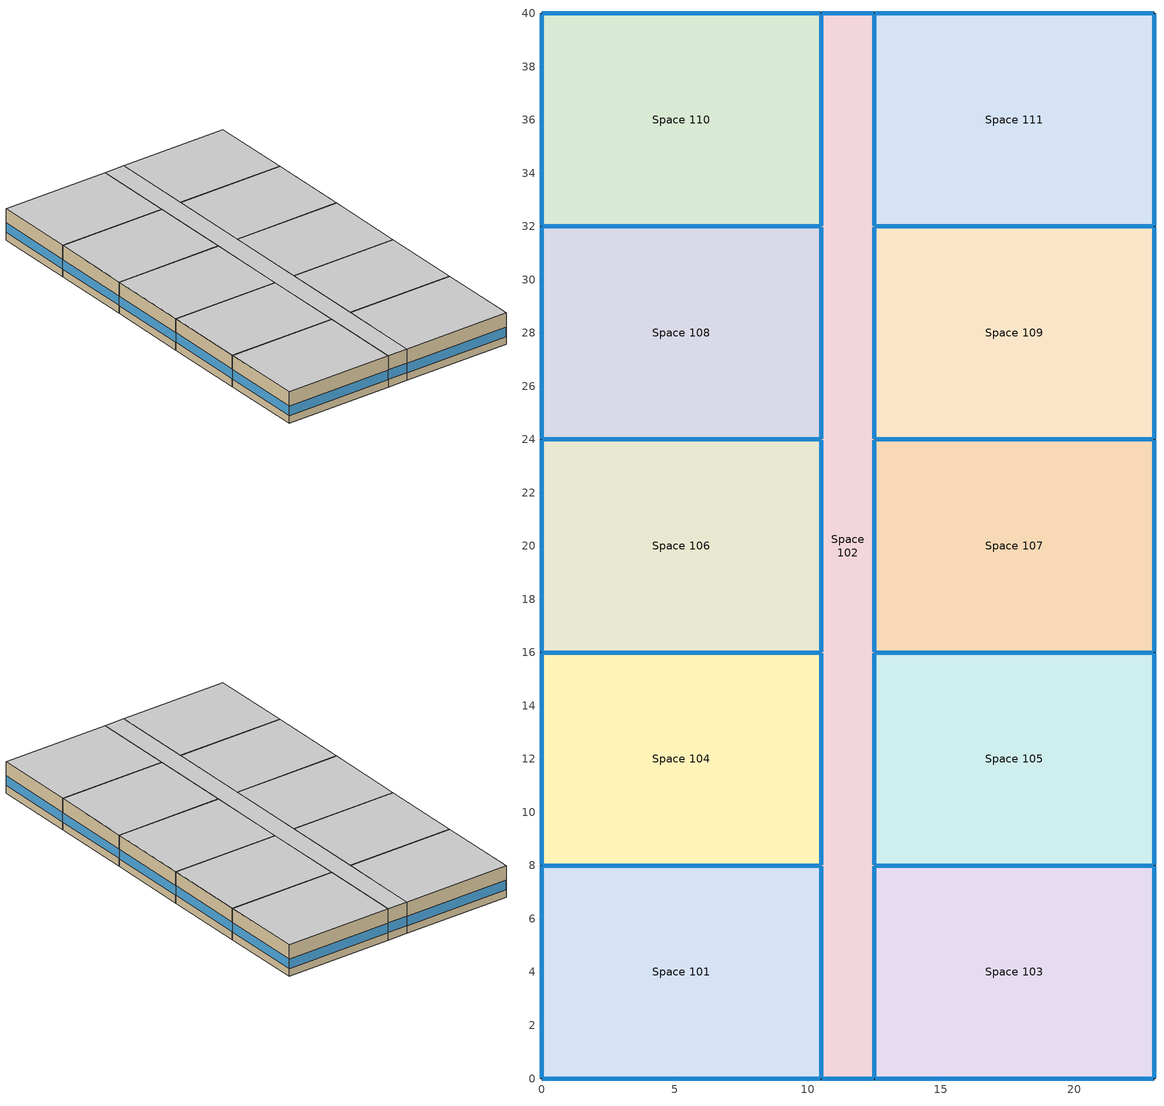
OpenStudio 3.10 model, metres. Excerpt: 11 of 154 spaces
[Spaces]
Space 101
 floor ground: 10.5,8 10.5,0 0,0 0,8 z0
 wall outside: 0,8 0,0 10.5,0 z0:3.05
 wall to Space 102: 10.5,0 10.5,8 z0:3.05
 wall to Space 104: 10.5,8 0,8 z0:3.05
 window: 0.03,0 10.47,0 / 0,7.97 0,0.03 z0.76:1.68
 window inside: 10.5,0.03 10.5,7.97 / 10.47,8 0.03,8 z0.76:1.68
 ceiling to Space 201: 10.5,0 10.5,8 0,8 0,0 z3.05
Space 102
 floor ground: 12.5,40 12.5,0 10.5,0 10.5,40 z0
 wall outside: 10.5,0 12.5,0 / 12.5,40 10.5,40 z0:3.05
 wall to Space 104: 10.5,16 10.5,8 z0:3.05
 wall to Space 106: 10.5,24 10.5,16 z0:3.05
 wall to Space 108: 10.5,32 10.5,24 z0:3.05
 wall to Space 110: 10.5,40 10.5,32 z0:3.05
 wall to Space 111: 12.5,32 12.5,40 z0:3.05
 wall to Space 109: 12.5,24 12.5,32 z0:3.05
 wall to Space 107: 12.5,16 12.5,24 z0:3.05
 wall to Space 105: 12.5,8 12.5,16 z0:3.05
 wall to Space 103: 12.5,0 12.5,8 z0:3.05
 window inside: 12.5,24.03 12.5,31.97 / 12.5,8.03 12.5,15.97 / 10.5,15.97 10.5,8.03 / 10.5,23.97 10.5,16.03 / 10.5,31.97 10.5,24.03 / 10.5,39.97 10.5,32.03 / 12.5,32.03 12.5,39.97 / 12.5,16.03 12.5,23.97 / 12.5,0.03 12.5,7.97 z0.76:1.68
 window: 10.53,0 12.47,0 / 12.47,40 10.53,40 z0.76:1.7
 ceiling to Space 202: 12.5,0 12.5,40 10.5,40 10.5,0 z3.05
Space 103
 floor ground: 23,8 23,0 12.5,0 12.5,8 z0
 wall outside: 12.5,0 23,0 23,8 z0:3.05
 wall to Space 105: 23,8 12.5,8 z0:3.05
 window: 23,0.03 23,7.97 / 12.53,0 22.97,0 z0.76:1.68
 window inside: 22.97,8 12.53,8 z0.76:1.68
 ceiling to Space 203: 23,0 23,8 12.5,8 12.5,0 z3.05
Space 104
 floor ground: 10.5,16 10.5,8 0,8 0,16 z0
 wall outside: 0,16 0,8 z0:3.05
 wall to Space 106: 10.5,16 0,16 z0:3.05
 window: 0,15.97 0,8.03 z0.76:1.68
 window inside: 10.47,16 0.03,16 z0.76:1.68
 ceiling to Space 204: 10.5,8 10.5,16 0,16 0,8 z3.05
Space 105
 floor ground: 23,16 23,8 12.5,8 12.5,16 z0
 wall outside: 23,8 23,16 z0:3.05
 wall to Space 107: 23,16 12.5,16 z0:3.05
 window: 23,8.03 23,15.97 z0.76:1.68
 window inside: 22.97,16 12.53,16 z0.76:1.68
 ceiling to Space 205: 23,8 23,16 12.5,16 12.5,8 z3.05
Space 106
 floor ground: 10.5,24 10.5,16 0,16 0,24 z0
 wall outside: 0,24 0,16 z0:3.05
 wall to Space 108: 10.5,24 0,24 z0:3.05
 window: 0,23.97 0,16.03 z0.76:1.68
 window inside: 10.47,24 0.03,24 z0.76:1.68
 ceiling to Space 206: 10.5,16 10.5,24 0,24 0,16 z3.05
Space 107
 floor ground: 23,24 23,16 12.5,16 12.5,24 z0
 wall outside: 23,16 23,24 z0:3.05
 wall to Space 109: 23,24 12.5,24 z0:3.05
 window: 23,16.03 23,23.97 z0.76:1.68
 window inside: 22.97,24 12.53,24 z0.76:1.68
 ceiling to Space 207: 23,16 23,24 12.5,24 12.5,16 z3.05
Space 108
 floor ground: 10.5,32 10.5,24 0,24 0,32 z0
 wall outside: 0,32 0,24 z0:3.05
 wall to Space 110: 10.5,32 0,32 z0:3.05
 window: 0,31.97 0,24.03 z0.76:1.68
 window inside: 10.47,32 0.03,32 z0.76:1.68
 ceiling to Space 208: 10.5,24 10.5,32 0,32 0,24 z3.05
Space 109
 floor ground: 23,32 23,24 12.5,24 12.5,32 z0
 wall outside: 23,24 23,32 z0:3.05
 wall to Space 111: 23,32 12.5,32 z0:3.05
 window: 23,24.03 23,31.97 z0.76:1.68
 window inside: 22.97,32 12.53,32 z0.76:1.68
 ceiling to Space 209: 23,24 23,32 12.5,32 12.5,24 z3.05
Space 110
 floor ground: 10.5,40 10.5,32 0,32 0,40 z0
 wall outside: 10.5,40 0,40 0,32 z0:3.05
 window: 0,39.97 0,32.03 / 10.47,40 0.03,40 z0.76:1.68
 ceiling to Space 210: 10.5,32 10.5,40 0,40 0,32 z3.05
Space 111
 floor ground: 23,40 23,32 12.5,32 12.5,40 z0
 wall outside: 23,32 23,40 12.5,40 z0:3.05
 window: 22.97,40 12.53,40 / 23,32.03 23,39.97 z0.76:1.68
 ceiling to Space 211: 23,32 23,40 12.5,40 12.5,32 z3.05
[SizingPeriod:DesignDay] Barometric Pressure {Pa}=100893; Rain Indicator=No; Snow Indicator=No; Day of Month=21; Daylight Saving Time Indicator=No; Dry-Bulb Temperature Range Modifier Type=DefaultMultipliers
Name | Maximum Dry-Bulb Temperature {C} | Daily Dry-Bulb Temperature Range {deltaC} | Wind Speed {m/s} | Wind Direction {deg} | Sky Clearness | Month | Day Type | Humidity Condition Type | Wetbulb or DewPoint at Maximum Dry-Bulb {C} | Solar Model Indicator | ASHRAE Clear Sky Optical Depth for Beam Irradiance | ASHRAE Clear Sky Optical Depth for Diffuse Irradiance | Enthalpy at Maximum Dry-Bulb {J/kg}
Montreal Int'l Ann Htg Wind 99.6% Condns WS=>MCDB | -5.3 | 0 | 12.9 | 260 | 0 | 1 | WinterDesignDay | Wetbulb | -5.3 | ASHRAEClearSky
Montreal Int'l Ann Htg Wind 99% Condns WS=>MCDB | -7.9 | 0 | 11.5 | 260 | 0 | 1 | WinterDesignDay | Wetbulb | -7.9 | ASHRAEClearSky
Montreal Int'l Ann Clg .4% Condns DB=>MWB | 30 | 9.3 | 4.9 | 220 |  | 7 | SummerDesignDay | Wetbulb | 22.1 | ASHRAETau | 0.465 | 1.966
Montreal Int'l Ann Clg 1% Condns DB=>MWB | 28.5 | 9.3 | 4.9 | 220 |  | 7 | SummerDesignDay | Wetbulb | 21.1 | ASHRAETau | 0.465 | 1.966
Montreal Int'l Ann Clg 2% Condns DB=>MWB | 27.1 | 9.3 | 4.9 | 220 |  | 7 | SummerDesignDay | Wetbulb | 20.2 | ASHRAETau | 0.465 | 1.966
Montreal Int'l Ann Clg .4% Condns WB=>MDB | 28.1 | 9.3 | 4.9 | 220 |  | 7 | SummerDesignDay | Wetbulb | 23.2 | ASHRAETau | 0.465 | 1.966
Montreal Int'l Ann Clg 1% Condns WB=>MDB | 26.6 | 9.3 | 4.9 | 220 |  | 7 | SummerDesignDay | Wetbulb | 22.2 | ASHRAETau | 0.465 | 1.966
Montreal Int'l Ann Clg 2% Condns WB=>MDB | 25.6 | 9.3 | 4.9 | 220 |  | 7 | SummerDesignDay | Wetbulb | 21.4 | ASHRAETau | 0.465 | 1.966
Montreal Int'l Ann Clg .4% Condns DP=>MDB | 26 | 9.3 | 4.9 | 220 |  | 7 | SummerDesignDay | Dewpoint | 21.6 | ASHRAETau | 0.465 | 1.966
Montreal Int'l Ann Clg 1% Condns DP=>MDB | 25.2 | 9.3 | 4.9 | 220 |  | 7 | SummerDesignDay | Dewpoint | 20.7 | ASHRAETau | 0.465 | 1.966
Montreal Int'l Ann Clg 2% Condns DP=>MDB | 24.2 | 9.3 | 4.9 | 220 |  | 7 | SummerDesignDay | Dewpoint | 19.8 | ASHRAETau | 0.465 | 1.966
Montreal Int'l Ann Clg .4% Condns Enth=>MDB | 28.1 | 9.3 | 4.9 | 220 |  | 7 | SummerDesignDay | Enthalpy | 23 | ASHRAETau | 0.465 | 1.966 | 69300
Montreal Int'l Ann Clg 1% Condns Enth=>MDB | 26.7 | 9.3 | 4.9 | 220 |  | 7 | SummerDesignDay | Enthalpy | 23 | ASHRAETau | 0.465 | 1.966 | 65500
Montreal Int'l Ann Clg 2% Condns Enth=>MDB | 25.6 | 9.3 | 4.9 | 220 |  | 7 | SummerDesignDay | Enthalpy | 23 | ASHRAETau | 0.465 | 1.966 | 62300
[WaterUse:Equipment:Definition]
MURB_Service Hot Water GENERAL: Peak Flow Rate {m3/s}=1e-06; Target Temperature Schedule=60.0C Hot Water; Sensible Fraction Schedule=0.2 Hot Water Sensible Fraction; Latent Fraction Schedule=0.05 Hot Water Latent Fraction
[ZoneHVAC:PackagedTerminalAirConditioner] Availability Schedule=Always On Discrete hvac_library; Supply Air Flow Rate During Cooling Operation {m3/s}=Autosize; Supply Air Flow Rate During Heating Operation {m3/s}=Autosize; Supply Air Flow Rate When No Cooling or Heating is Needed {m3/s}=Autosize; No Load Supply Air Flow Rate Control Set To Low Speed=Yes; Outdoor Air Flow Rate During Cooling Operation {m3/s}=Autosize; Outdoor Air Flow Rate During Heating Operation {m3/s}=Autosize; Outdoor Air Flow Rate When No Cooling or Heating is Needed {m3/s}=Autosize; Fan Placement=DrawThrough; Supply Air Fan Operating Mode Schedule=Cycling PTAC Fan Mode Always Zero
Name | Supply Air Fan | Heating Coil | Cooling Coil
Cycling PTAC DX Clg Elec Htg 29 | Cycling Elec PTAC Fan 29 | Cycling PTAC Elec Htg Coil 29 | Cycling Elec PTAC 1 Spd DX Clg Coil 29
Cycling PTAC DX Clg Elec Htg 30 | Cycling Elec PTAC Fan 30 | Cycling PTAC Elec Htg Coil 30 | Cycling Elec PTAC 1 Spd DX Clg Coil 30
Cycling PTAC DX Clg Elec Htg 31 | Cycling Elec PTAC Fan 31 | Cycling PTAC Elec Htg Coil 31 | Cycling Elec PTAC 1 Spd DX Clg Coil 31
Cycling PTAC DX Clg Elec Htg 32 | Cycling Elec PTAC Fan 32 | Cycling PTAC Elec Htg Coil 32 | Cycling Elec PTAC 1 Spd DX Clg Coil 32
Cycling PTAC DX Clg Elec Htg 33 | Cycling Elec PTAC Fan 33 | Cycling PTAC Elec Htg Coil 33 | Cycling Elec PTAC 1 Spd DX Clg Coil 33
Cycling PTAC DX Clg Elec Htg 34 | Cycling Elec PTAC Fan 34 | Cycling PTAC Elec Htg Coil 34 | Cycling Elec PTAC 1 Spd DX Clg Coil 34
Cycling PTAC DX Clg Elec Htg 35 | Cycling Elec PTAC Fan 35 | Cycling PTAC Elec Htg Coil 35 | Cycling Elec PTAC 1 Spd DX Clg Coil 35
Cycling PTAC DX Clg Elec Htg 36 | Cycling Elec PTAC Fan 36 | Cycling PTAC Elec Htg Coil 36 | Cycling Elec PTAC 1 Spd DX Clg Coil 36
Cycling PTAC DX Clg Elec Htg 37 | Cycling Elec PTAC Fan 37 | Cycling PTAC Elec Htg Coil 37 | Cycling Elec PTAC 1 Spd DX Clg Coil 37
Cycling PTAC DX Clg Elec Htg 38 | Cycling Elec PTAC Fan 38 | Cycling PTAC Elec Htg Coil 38 | Cycling Elec PTAC 1 Spd DX Clg Coil 38
Cycling PTAC DX Clg Elec Htg 39 | Cycling Elec PTAC Fan 39 | Cycling PTAC Elec Htg Coil 39 | Cycling Elec PTAC 1 Spd DX Clg Coil 39
Cycling PTAC DX Clg Elec Htg 40 | Cycling Elec PTAC Fan 40 | Cycling PTAC Elec Htg Coil 40 | Cycling Elec PTAC 1 Spd DX Clg Coil 40
Cycling PTAC DX Clg Elec Htg 41 | Cycling Elec PTAC Fan 41 | Cycling PTAC Elec Htg Coil 41 | Cycling Elec PTAC 1 Spd DX Clg Coil 41
Cycling PTAC DX Clg Elec Htg 42 | Cycling Elec PTAC Fan 42 | Cycling PTAC Elec Htg Coil 42 | Cycling Elec PTAC 1 Spd DX Clg Coil 42
Cycling PTAC DX Clg Elec Htg 43 | Cycling Elec PTAC Fan 43 | Cycling PTAC Elec Htg Coil 43 | Cycling Elec PTAC 1 Spd DX Clg Coil 43
Cycling PTAC DX Clg Elec Htg 44 | Cycling Elec PTAC Fan 44 | Cycling PTAC Elec Htg Coil 44 | Cycling Elec PTAC 1 Spd DX Clg Coil 44
Cycling PTAC DX Clg Elec Htg 45 | Cycling Elec PTAC Fan 45 | Cycling PTAC Elec Htg Coil 45 | Cycling Elec PTAC 1 Spd DX Clg Coil 45
Cycling PTAC DX Clg Elec Htg 46 | Cycling Elec PTAC Fan 46 | Cycling PTAC Elec Htg Coil 46 | Cycling Elec PTAC 1 Spd DX Clg Coil 46
Cycling PTAC DX Clg Elec Htg 47 | Cycling Elec PTAC Fan 47 | Cycling PTAC Elec Htg Coil 47 | Cycling Elec PTAC 1 Spd DX Clg Coil 47
Cycling PTAC DX Clg Elec Htg 48 | Cycling Elec PTAC Fan 48 | Cycling PTAC Elec Htg Coil 48 | Cycling Elec PTAC 1 Spd DX Clg Coil 48
Cycling PTAC DX Clg Elec Htg 49 | Cycling Elec PTAC Fan 49 | Cycling PTAC Elec Htg Coil 49 | Cycling Elec PTAC 1 Spd DX Clg Coil 49
Cycling PTAC DX Clg Elec Htg 50 | Cycling Elec PTAC Fan 50 | Cycling PTAC Elec Htg Coil 50 | Cycling Elec PTAC 1 Spd DX Clg Coil 50
Cycling PTAC DX Clg Elec Htg 51 | Cycling Elec PTAC Fan 51 | Cycling PTAC Elec Htg Coil 51 | Cycling Elec PTAC 1 Spd DX Clg Coil 51
Cycling PTAC DX Clg Elec Htg 52 | Cycling Elec PTAC Fan 52 | Cycling PTAC Elec Htg Coil 52 | Cycling Elec PTAC 1 Spd DX Clg Coil 52
Cycling PTAC DX Clg Elec Htg 53 | Cycling Elec PTAC Fan 53 | Cycling PTAC Elec Htg Coil 53 | Cycling Elec PTAC 1 Spd DX Clg Coil 53
Cycling PTAC DX Clg Elec Htg 54 | Cycling Elec PTAC Fan 54 | Cycling PTAC Elec Htg Coil 54 | Cycling Elec PTAC 1 Spd DX Clg Coil 54
Cycling PTAC DX Clg Elec Htg 55 | Cycling Elec PTAC Fan 55 | Cycling PTAC Elec Htg Coil 55 | Cycling Elec PTAC 1 Spd DX Clg Coil 55
Cycling PTAC DX Clg Elec Htg 56 | Cycling Elec PTAC Fan 56 | Cycling PTAC Elec Htg Coil 56 | Cycling Elec PTAC 1 Spd DX Clg Coil 56
Cycling PTAC DX Clg Elec Htg 57 | Cycling Elec PTAC Fan 57 | Cycling PTAC Elec Htg Coil 57 | Cycling Elec PTAC 1 Spd DX Clg Coil 57
Cycling PTAC DX Clg Elec Htg 58 | Cycling Elec PTAC Fan 58 | Cycling PTAC Elec Htg Coil 58 | Cycling Elec PTAC 1 Spd DX Clg Coil 58
Cycling PTAC DX Clg Elec Htg 59 | Cycling Elec PTAC Fan 59 | Cycling PTAC Elec Htg Coil 59 | Cycling Elec PTAC 1 Spd DX Clg Coil 59
Cycling PTAC DX Clg Elec Htg 60 | Cycling Elec PTAC Fan 60 | Cycling PTAC Elec Htg Coil 60 | Cycling Elec PTAC 1 Spd DX Clg Coil 60
Cycling PTAC DX Clg Elec Htg 61 | Cycling Elec PTAC Fan 61 | Cycling PTAC Elec Htg Coil 61 | Cycling Elec PTAC 1 Spd DX Clg Coil 61
Cycling PTAC DX Clg Elec Htg 62 | Cycling Elec PTAC Fan 62 | Cycling PTAC Elec Htg Coil 62 | Cycling Elec PTAC 1 Spd DX Clg Coil 62
Cycling PTAC DX Clg Elec Htg 63 | Cycling Elec PTAC Fan 63 | Cycling PTAC Elec Htg Coil 63 | Cycling Elec PTAC 1 Spd DX Clg Coil 63
Cycling PTAC DX Clg Elec Htg 64 | Cycling Elec PTAC Fan 64 | Cycling PTAC Elec Htg Coil 64 | Cycling Elec PTAC 1 Spd DX Clg Coil 64
Cycling PTAC DX Clg Elec Htg 65 | Cycling Elec PTAC Fan 65 | Cycling PTAC Elec Htg Coil 65 | Cycling Elec PTAC 1 Spd DX Clg Coil 65
Cycling PTAC DX Clg Elec Htg 66 | Cycling Elec PTAC Fan 66 | Cycling PTAC Elec Htg Coil 66 | Cycling Elec PTAC 1 Spd DX Clg Coil 66
Cycling PTAC DX Clg Elec Htg 67 | Cycling Elec PTAC Fan 67 | Cycling PTAC Elec Htg Coil 67 | Cycling Elec PTAC 1 Spd DX Clg Coil 67
Cycling PTAC DX Clg Elec Htg 68 | Cycling Elec PTAC Fan 68 | Cycling PTAC Elec Htg Coil 68 | Cycling Elec PTAC 1 Spd DX Clg Coil 68
Cycling PTAC DX Clg Elec Htg 69 | Cycling Elec PTAC Fan 69 | Cycling PTAC Elec Htg Coil 69 | Cycling Elec PTAC 1 Spd DX Clg Coil 69
Cycling PTAC DX Clg Elec Htg 70 | Cycling Elec PTAC Fan 70 | Cycling PTAC Elec Htg Coil 70 | Cycling Elec PTAC 1 Spd DX Clg Coil 70
Cycling PTAC DX Clg Elec Htg 71 | Cycling Elec PTAC Fan 71 | Cycling PTAC Elec Htg Coil 71 | Cycling Elec PTAC 1 Spd DX Clg Coil 71
Cycling PTAC DX Clg Elec Htg 72 | Cycling Elec PTAC Fan 72 | Cycling PTAC Elec Htg Coil 72 | Cycling Elec PTAC 1 Spd DX Clg Coil 72
Cycling PTAC DX Clg Elec Htg 73 | Cycling Elec PTAC Fan 73 | Cycling PTAC Elec Htg Coil 73 | Cycling Elec PTAC 1 Spd DX Clg Coil 73
Cycling PTAC DX Clg Elec Htg 74 | Cycling Elec PTAC Fan 74 | Cycling PTAC Elec Htg Coil 74 | Cycling Elec PTAC 1 Spd DX Clg Coil 74
Cycling PTAC DX Clg Elec Htg 75 | Cycling Elec PTAC Fan 75 | Cycling PTAC Elec Htg Coil 75 | Cycling Elec PTAC 1 Spd DX Clg Coil 75
Cycling PTAC DX Clg Elec Htg 76 | Cycling Elec PTAC Fan 76 | Cycling PTAC Elec Htg Coil 76 | Cycling Elec PTAC 1 Spd DX Clg Coil 76
Cycling PTAC DX Clg Elec Htg 77 | Cycling Elec PTAC Fan 77 | Cycling PTAC Elec Htg Coil 77 | Cycling Elec PTAC 1 Spd DX Clg Coil 77
Cycling PTAC DX Clg Elec Htg 78 | Cycling Elec PTAC Fan 78 | Cycling PTAC Elec Htg Coil 78 | Cycling Elec PTAC 1 Spd DX Clg Coil 78
Cycling PTAC DX Clg Elec Htg 79 | Cycling Elec PTAC Fan 79 | Cycling PTAC Elec Htg Coil 79 | Cycling Elec PTAC 1 Spd DX Clg Coil 79
Cycling PTAC DX Clg Elec Htg 80 | Cycling Elec PTAC Fan 80 | Cycling PTAC Elec Htg Coil 80 | Cycling Elec PTAC 1 Spd DX Clg Coil 80
Cycling PTAC DX Clg Elec Htg 81 | Cycling Elec PTAC Fan 81 | Cycling PTAC Elec Htg Coil 81 | Cycling Elec PTAC 1 Spd DX Clg Coil 81
Cycling PTAC DX Clg Elec Htg 82 | Cycling Elec PTAC Fan 82 | Cycling PTAC Elec Htg Coil 82 | Cycling Elec PTAC 1 Spd DX Clg Coil 82
Cycling PTAC DX Clg Elec Htg 83 | Cycling Elec PTAC Fan 83 | Cycling PTAC Elec Htg Coil 83 | Cycling Elec PTAC 1 Spd DX Clg Coil 83
Cycling PTAC DX Clg Elec Htg 84 | Cycling Elec PTAC Fan 84 | Cycling PTAC Elec Htg Coil 84 | Cycling Elec PTAC 1 Spd DX Clg Coil 84
Cycling PTAC DX Clg Elec Htg 85 | Cycling Elec PTAC Fan 85 | Cycling PTAC Elec Htg Coil 85 | Cycling Elec PTAC 1 Spd DX Clg Coil 85
Cycling PTAC DX Clg Elec Htg 86 | Cycling Elec PTAC Fan 86 | Cycling PTAC Elec Htg Coil 86 | Cycling Elec PTAC 1 Spd DX Clg Coil 86
Cycling PTAC DX Clg Elec Htg 87 | Cycling Elec PTAC Fan 87 | Cycling PTAC Elec Htg Coil 87 | Cycling Elec PTAC 1 Spd DX Clg Coil 87
Cycling PTAC DX Clg Elec Htg 88 | Cycling Elec PTAC Fan 88 | Cycling PTAC Elec Htg Coil 88 | Cycling Elec PTAC 1 Spd DX Clg Coil 88
Cycling PTAC DX Clg Elec Htg 89 | Cycling Elec PTAC Fan 89 | Cycling PTAC Elec Htg Coil 89 | Cycling Elec PTAC 1 Spd DX Clg Coil 89
Cycling PTAC DX Clg Elec Htg 90 | Cycling Elec PTAC Fan 90 | Cycling PTAC Elec Htg Coil 90 | Cycling Elec PTAC 1 Spd DX Clg Coil 90
Cycling PTAC DX Clg Elec Htg 91 | Cycling Elec PTAC Fan 91 | Cycling PTAC Elec Htg Coil 91 | Cycling Elec PTAC 1 Spd DX Clg Coil 91
Cycling PTAC DX Clg Elec Htg 92 | Cycling Elec PTAC Fan 92 | Cycling PTAC Elec Htg Coil 92 | Cycling Elec PTAC 1 Spd DX Clg Coil 92
Cycling PTAC DX Clg Elec Htg 93 | Cycling Elec PTAC Fan 93 | Cycling PTAC Elec Htg Coil 93 | Cycling Elec PTAC 1 Spd DX Clg Coil 93
Cycling PTAC DX Clg Elec Htg 94 | Cycling Elec PTAC Fan 94 | Cycling PTAC Elec Htg Coil 94 | Cycling Elec PTAC 1 Spd DX Clg Coil 94
Cycling PTAC DX Clg Elec Htg 95 | Cycling Elec PTAC Fan 95 | Cycling PTAC Elec Htg Coil 95 | Cycling Elec PTAC 1 Spd DX Clg Coil 95
Cycling PTAC DX Clg Elec Htg 96 | Cycling Elec PTAC Fan 96 | Cycling PTAC Elec Htg Coil 96 | Cycling Elec PTAC 1 Spd DX Clg Coil 96
Cycling PTAC DX Clg Elec Htg 97 | Cycling Elec PTAC Fan 97 | Cycling PTAC Elec Htg Coil 97 | Cycling Elec PTAC 1 Spd DX Clg Coil 97
Cycling PTAC DX Clg Elec Htg 98 | Cycling Elec PTAC Fan 98 | Cycling PTAC Elec Htg Coil 98 | Cycling Elec PTAC 1 Spd DX Clg Coil 98
Cycling PTAC DX Clg Elec Htg 99 | Cycling Elec PTAC Fan 99 | Cycling PTAC Elec Htg Coil 99 | Cycling Elec PTAC 1 Spd DX Clg Coil 99
Cycling PTAC DX Clg Elec Htg 100 | Cycling Elec PTAC Fan 100 | Cycling PTAC Elec Htg Coil 100 | Cycling Elec PTAC 1 Spd DX Clg Coil 100
Cycling PTAC DX Clg Elec Htg 101 | Cycling Elec PTAC Fan 101 | Cycling PTAC Elec Htg Coil 101 | Cycling Elec PTAC 1 Spd DX Clg Coil 101
Cycling PTAC DX Clg Elec Htg 102 | Cycling Elec PTAC Fan 102 | Cycling PTAC Elec Htg Coil 102 | Cycling Elec PTAC 1 Spd DX Clg Coil 102
Cycling PTAC DX Clg Elec Htg 103 | Cycling Elec PTAC Fan 103 | Cycling PTAC Elec Htg Coil 103 | Cycling Elec PTAC 1 Spd DX Clg Coil 103
Cycling PTAC DX Clg Elec Htg 104 | Cycling Elec PTAC Fan 104 | Cycling PTAC Elec Htg Coil 104 | Cycling Elec PTAC 1 Spd DX Clg Coil 104
Cycling PTAC DX Clg Elec Htg 105 | Cycling Elec PTAC Fan 105 | Cycling PTAC Elec Htg Coil 105 | Cycling Elec PTAC 1 Spd DX Clg Coil 105
Cycling PTAC DX Clg Elec Htg 106 | Cycling Elec PTAC Fan 106 | Cycling PTAC Elec Htg Coil 106 | Cycling Elec PTAC 1 Spd DX Clg Coil 106
Cycling PTAC DX Clg Elec Htg 107 | Cycling Elec PTAC Fan 107 | Cycling PTAC Elec Htg Coil 107 | Cycling Elec PTAC 1 Spd DX Clg Coil 107
Cycling PTAC DX Clg Elec Htg 108 | Cycling Elec PTAC Fan 108 | Cycling PTAC Elec Htg Coil 108 | Cycling Elec PTAC 1 Spd DX Clg Coil 108
Cycling PTAC DX Clg Elec Htg 109 | Cycling Elec PTAC Fan 109 | Cycling PTAC Elec Htg Coil 109 | Cycling Elec PTAC 1 Spd DX Clg Coil 109
Cycling PTAC DX Clg Elec Htg 110 | Cycling Elec PTAC Fan 110 | Cycling PTAC Elec Htg Coil 110 | Cycling Elec PTAC 1 Spd DX Clg Coil 110
Cycling PTAC DX Clg Elec Htg 111 | Cycling Elec PTAC Fan 111 | Cycling PTAC Elec Htg Coil 111 | Cycling Elec PTAC 1 Spd DX Clg Coil 111
Cycling PTAC DX Clg Elec Htg 112 | Cycling Elec PTAC Fan 112 | Cycling PTAC Elec Htg Coil 112 | Cycling Elec PTAC 1 Spd DX Clg Coil 112
Cycling PTAC DX Clg Elec Htg 113 | Cycling Elec PTAC Fan 113 | Cycling PTAC Elec Htg Coil 113 | Cycling Elec PTAC 1 Spd DX Clg Coil 113
Cycling PTAC DX Clg Elec Htg 114 | Cycling Elec PTAC Fan 114 | Cycling PTAC Elec Htg Coil 114 | Cycling Elec PTAC 1 Spd DX Clg Coil 114
Cycling PTAC DX Clg Elec Htg 115 | Cycling Elec PTAC Fan 115 | Cycling PTAC Elec Htg Coil 115 | Cycling Elec PTAC 1 Spd DX Clg Coil 115
Cycling PTAC DX Clg Elec Htg 116 | Cycling Elec PTAC Fan 116 | Cycling PTAC Elec Htg Coil 116 | Cycling Elec PTAC 1 Spd DX Clg Coil 116
Cycling PTAC DX Clg Elec Htg 117 | Cycling Elec PTAC Fan 117 | Cycling PTAC Elec Htg Coil 117 | Cycling Elec PTAC 1 Spd DX Clg Coil 117
Cycling PTAC DX Clg Elec Htg 118 | Cycling Elec PTAC Fan 118 | Cycling PTAC Elec Htg Coil 118 | Cycling Elec PTAC 1 Spd DX Clg Coil 118
Cycling PTAC DX Clg Elec Htg 119 | Cycling Elec PTAC Fan 119 | Cycling PTAC Elec Htg Coil 119 | Cycling Elec PTAC 1 Spd DX Clg Coil 119
Cycling PTAC DX Clg Elec Htg 120 | Cycling Elec PTAC Fan 120 | Cycling PTAC Elec Htg Coil 120 | Cycling Elec PTAC 1 Spd DX Clg Coil 120
Cycling PTAC DX Clg Elec Htg 121 | Cycling Elec PTAC Fan 121 | Cycling PTAC Elec Htg Coil 121 | Cycling Elec PTAC 1 Spd DX Clg Coil 121
Cycling PTAC DX Clg Elec Htg 122 | Cycling Elec PTAC Fan 122 | Cycling PTAC Elec Htg Coil 122 | Cycling Elec PTAC 1 Spd DX Clg Coil 122
Cycling PTAC DX Clg Elec Htg 123 | Cycling Elec PTAC Fan 123 | Cycling PTAC Elec Htg Coil 123 | Cycling Elec PTAC 1 Spd DX Clg Coil 123
Cycling PTAC DX Clg Elec Htg 124 | Cycling Elec PTAC Fan 124 | Cycling PTAC Elec Htg Coil 124 | Cycling Elec PTAC 1 Spd DX Clg Coil 124
Cycling PTAC DX Clg Elec Htg 125 | Cycling Elec PTAC Fan 125 | Cycling PTAC Elec Htg Coil 125 | Cycling Elec PTAC 1 Spd DX Clg Coil 125
Cycling PTAC DX Clg Elec Htg 126 | Cycling Elec PTAC Fan 126 | Cycling PTAC Elec Htg Coil 126 | Cycling Elec PTAC 1 Spd DX Clg Coil 126
Cycling PTAC DX Clg Elec Htg 127 | Cycling Elec PTAC Fan 127 | Cycling PTAC Elec Htg Coil 127 | Cycling Elec PTAC 1 Spd DX Clg Coil 127
Cycling PTAC DX Clg Elec Htg 128 | Cycling Elec PTAC Fan 128 | Cycling PTAC Elec Htg Coil 128 | Cycling Elec PTAC 1 Spd DX Clg Coil 128
Cycling PTAC DX Clg Elec Htg 129 | Cycling Elec PTAC Fan 129 | Cycling PTAC Elec Htg Coil 129 | Cycling Elec PTAC 1 Spd DX Clg Coil 129
Cycling PTAC DX Clg Elec Htg 130 | Cycling Elec PTAC Fan 130 | Cycling PTAC Elec Htg Coil 130 | Cycling Elec PTAC 1 Spd DX Clg Coil 130
Cycling PTAC DX Clg Elec Htg 131 | Cycling Elec PTAC Fan 131 | Cycling PTAC Elec Htg Coil 131 | Cycling Elec PTAC 1 Spd DX Clg Coil 131
Cycling PTAC DX Clg Elec Htg 132 | Cycling Elec PTAC Fan 132 | Cycling PTAC Elec Htg Coil 132 | Cycling Elec PTAC 1 Spd DX Clg Coil 132
Cycling PTAC DX Clg Elec Htg 133 | Cycling Elec PTAC Fan 133 | Cycling PTAC Elec Htg Coil 133 | Cycling Elec PTAC 1 Spd DX Clg Coil 133
Cycling PTAC DX Clg Elec Htg 134 | Cycling Elec PTAC Fan 134 | Cycling PTAC Elec Htg Coil 134 | Cycling Elec PTAC 1 Spd DX Clg Coil 134
Cycling PTAC DX Clg Elec Htg 135 | Cycling Elec PTAC Fan 135 | Cycling PTAC Elec Htg Coil 135 | Cycling Elec PTAC 1 Spd DX Clg Coil 135
Cycling PTAC DX Clg Elec Htg 136 | Cycling Elec PTAC Fan 136 | Cycling PTAC Elec Htg Coil 136 | Cycling Elec PTAC 1 Spd DX Clg Coil 136
Cycling PTAC DX Clg Elec Htg 137 | Cycling Elec PTAC Fan 137 | Cycling PTAC Elec Htg Coil 137 | Cycling Elec PTAC 1 Spd DX Clg Coil 137
Cycling PTAC DX Clg Elec Htg 138 | Cycling Elec PTAC Fan 138 | Cycling PTAC Elec Htg Coil 138 | Cycling Elec PTAC 1 Spd DX Clg Coil 138
Cycling PTAC DX Clg Elec Htg 139 | Cycling Elec PTAC Fan 139 | Cycling PTAC Elec Htg Coil 139 | Cycling Elec PTAC 1 Spd DX Clg Coil 139
Cycling PTAC DX Clg Elec Htg 140 | Cycling Elec PTAC Fan 140 | Cycling PTAC Elec Htg Coil 140 | Cycling Elec PTAC 1 Spd DX Clg Coil 140
Cycling PTAC DX Clg Elec Htg 141 | Cycling Elec PTAC Fan 141 | Cycling PTAC Elec Htg Coil 141 | Cycling Elec PTAC 1 Spd DX Clg Coil 141
Cycling PTAC DX Clg Elec Htg 142 | Cycling Elec PTAC Fan 142 | Cycling PTAC Elec Htg Coil 142 | Cycling Elec PTAC 1 Spd DX Clg Coil 142
Cycling PTAC DX Clg Elec Htg 143 | Cycling Elec PTAC Fan 143 | Cycling PTAC Elec Htg Coil 143 | Cycling Elec PTAC 1 Spd DX Clg Coil 143
Cycling PTAC DX Clg Elec Htg 144 | Cycling Elec PTAC Fan 144 | Cycling PTAC Elec Htg Coil 144 | Cycling Elec PTAC 1 Spd DX Clg Coil 144
Cycling PTAC DX Clg Elec Htg 145 | Cycling Elec PTAC Fan 145 | Cycling PTAC Elec Htg Coil 145 | Cycling Elec PTAC 1 Spd DX Clg Coil 145
Cycling PTAC DX Clg Elec Htg 146 | Cycling Elec PTAC Fan 146 | Cycling PTAC Elec Htg Coil 146 | Cycling Elec PTAC 1 Spd DX Clg Coil 146
Cycling PTAC DX Clg Elec Htg 147 | Cycling Elec PTAC Fan 147 | Cycling PTAC Elec Htg Coil 147 | Cycling Elec PTAC 1 Spd DX Clg Coil 147
Cycling PTAC DX Clg Elec Htg 148 | Cycling Elec PTAC Fan 148 | Cycling PTAC Elec Htg Coil 148 | Cycling Elec PTAC 1 Spd DX Clg Coil 148
Cycling PTAC DX Clg Elec Htg 149 | Cycling Elec PTAC Fan 149 | Cycling PTAC Elec Htg Coil 149 | Cycling Elec PTAC 1 Spd DX Clg Coil 149
Cycling PTAC DX Clg Elec Htg 150 | Cycling Elec PTAC Fan 150 | Cycling PTAC Elec Htg Coil 150 | Cycling Elec PTAC 1 Spd DX Clg Coil 150
Cycling PTAC DX Clg Elec Htg 151 | Cycling Elec PTAC Fan 151 | Cycling PTAC Elec Htg Coil 151 | Cycling Elec PTAC 1 Spd DX Clg Coil 151
Cycling PTAC DX Clg Elec Htg 152 | Cycling Elec PTAC Fan 152 | Cycling PTAC Elec Htg Coil 152 | Cycling Elec PTAC 1 Spd DX Clg Coil 152
Cycling PTAC DX Clg Elec Htg 153 | Cycling Elec PTAC Fan 153 | Cycling PTAC Elec Htg Coil 153 | Cycling Elec PTAC 1 Spd DX Clg Coil 153
[Fan:OnOff] Availability Schedule=Always On Discrete hvac_library; Fan Total Efficiency=0.6; Pressure Rise {Pa}=250; Maximum Flow Rate {m3/s}=autosize; Motor Efficiency=0.8; Motor In Airstream Fraction=1; Fan Power Ratio Function of Speed Ratio Curve=Fan On Off Power Curve 15; Fan Efficiency Ratio Function of Speed Ratio Curve=Fan On Off Efficiency Curve 15
Cycling Elec PTAC Fan; Cycling Elec PTAC Fan 1; Cycling Elec PTAC Fan 2; Cycling Elec PTAC Fan 3; Cycling Elec PTAC Fan 4; Cycling Elec PTAC Fan 5; Cycling Elec PTAC Fan 6; Cycling Elec PTAC Fan 7; Cycling Elec PTAC Fan 8; Cycling Elec PTAC Fan 9; Cycling Elec PTAC Fan 10; Cycling Elec PTAC Fan 11; Cycling Elec PTAC Fan 12; Cycling Elec PTAC Fan 13; Cycling Elec PTAC Fan 14; Cycling Elec PTAC Fan 15; Cycling Elec PTAC Fan 16; Cycling Elec PTAC Fan 17; Cycling Elec PTAC Fan 18; Cycling Elec PTAC Fan 19; Cycling Elec PTAC Fan 20; Cycling Elec PTAC Fan 21; Cycling Elec PTAC Fan 22; Cycling Elec PTAC Fan 23; Cycling Elec PTAC Fan 24; Cycling Elec PTAC Fan 25; Cycling Elec PTAC Fan 26; Cycling Elec PTAC Fan 27; Cycling Elec PTAC Fan 28; Cycling Elec PTAC Fan 29; Cycling Elec PTAC Fan 30; Cycling Elec PTAC Fan 31; Cycling Elec PTAC Fan 32; Cycling Elec PTAC Fan 33; Cycling Elec PTAC Fan 34; Cycling Elec PTAC Fan 35; Cycling Elec PTAC Fan 36; Cycling Elec PTAC Fan 37; Cycling Elec PTAC Fan 38; Cycling Elec PTAC Fan 39; Cycling Elec PTAC Fan 40; Cycling Elec PTAC Fan 41; Cycling Elec PTAC Fan 42; Cycling Elec PTAC Fan 43; Cycling Elec PTAC Fan 44; Cycling Elec PTAC Fan 45; Cycling Elec PTAC Fan 46; Cycling Elec PTAC Fan 47; Cycling Elec PTAC Fan 48; Cycling Elec PTAC Fan 49; Cycling Elec PTAC Fan 50; Cycling Elec PTAC Fan 51; Cycling Elec PTAC Fan 52; Cycling Elec PTAC Fan 53; Cycling Elec PTAC Fan 54; Cycling Elec PTAC Fan 55; Cycling Elec PTAC Fan 56; Cycling Elec PTAC Fan 57; Cycling Elec PTAC Fan 58; Cycling Elec PTAC Fan 59; Cycling Elec PTAC Fan 60; Cycling Elec PTAC Fan 61; Cycling Elec PTAC Fan 62; Cycling Elec PTAC Fan 63; Cycling Elec PTAC Fan 64; Cycling Elec PTAC Fan 65; Cycling Elec PTAC Fan 66; Cycling Elec PTAC Fan 67; Cycling Elec PTAC Fan 68; Cycling Elec PTAC Fan 69; Cycling Elec PTAC Fan 70; Cycling Elec PTAC Fan 71; Cycling Elec PTAC Fan 72; Cycling Elec PTAC Fan 73; Cycling Elec PTAC Fan 74; Cycling Elec PTAC Fan 75; Cycling Elec PTAC Fan 76; Cycling Elec PTAC Fan 77; Cycling Elec PTAC Fan 78; Cycling Elec PTAC Fan 79; Cycling Elec PTAC Fan 80; Cycling Elec PTAC Fan 81; Cycling Elec PTAC Fan 82; Cycling Elec PTAC Fan 83; Cycling Elec PTAC Fan 84; Cycling Elec PTAC Fan 85; Cycling Elec PTAC Fan 86; Cycling Elec PTAC Fan 87; Cycling Elec PTAC Fan 88; Cycling Elec PTAC Fan 89; Cycling Elec PTAC Fan 90; Cycling Elec PTAC Fan 91; Cycling Elec PTAC Fan 92; Cycling Elec PTAC Fan 93; Cycling Elec PTAC Fan 94; Cycling Elec PTAC Fan 95; Cycling Elec PTAC Fan 96; Cycling Elec PTAC Fan 97; Cycling Elec PTAC Fan 98; Cycling Elec PTAC Fan 99; Cycling Elec PTAC Fan 100; Cycling Elec PTAC Fan 101; Cycling Elec PTAC Fan 102; Cycling Elec PTAC Fan 103; Cycling Elec PTAC Fan 104; Cycling Elec PTAC Fan 105; Cycling Elec PTAC Fan 106; Cycling Elec PTAC Fan 107; Cycling Elec PTAC Fan 108; Cycling Elec PTAC Fan 109; Cycling Elec PTAC Fan 110; Cycling Elec PTAC Fan 111; Cycling Elec PTAC Fan 112; Cycling Elec PTAC Fan 113; Cycling Elec PTAC Fan 114; Cycling Elec PTAC Fan 115; Cycling Elec PTAC Fan 116; Cycling Elec PTAC Fan 117; Cycling Elec PTAC Fan 118; Cycling Elec PTAC Fan 119; Cycling Elec PTAC Fan 120; Cycling Elec PTAC Fan 121; Cycling Elec PTAC Fan 122; Cycling Elec PTAC Fan 123; Cycling Elec PTAC Fan 124; Cycling Elec PTAC Fan 125; Cycling Elec PTAC Fan 126; Cycling Elec PTAC Fan 127; Cycling Elec PTAC Fan 128; Cycling Elec PTAC Fan 129; Cycling Elec PTAC Fan 130; Cycling Elec PTAC Fan 131; Cycling Elec PTAC Fan 132; Cycling Elec PTAC Fan 133; Cycling Elec PTAC Fan 134; Cycling Elec PTAC Fan 135; Cycling Elec PTAC Fan 136; Cycling Elec PTAC Fan 137; Cycling Elec PTAC Fan 138; Cycling Elec PTAC Fan 139; Cycling Elec PTAC Fan 140; Cycling Elec PTAC Fan 141; Cycling Elec PTAC Fan 142; Cycling Elec PTAC Fan 143; Cycling Elec PTAC Fan 144; Cycling Elec PTAC Fan 145; Cycling Elec PTAC Fan 146; Cycling Elec PTAC Fan 147; Cycling Elec PTAC Fan 148; Cycling Elec PTAC Fan 149; Cycling Elec PTAC Fan 150; Cycling Elec PTAC Fan 151; Cycling Elec PTAC Fan 152; Cycling Elec PTAC Fan 153
[Coil:Heating:Electric] Availability Schedule=Always On Discrete hvac_library; Nominal Capacity {W}=1e-05
Cycling PTAC Elec Htg Coil; Cycling PTAC Elec Htg Coil 1; Cycling PTAC Elec Htg Coil 2; Cycling PTAC Elec Htg Coil 3; Cycling PTAC Elec Htg Coil 4; Cycling PTAC Elec Htg Coil 5; Cycling PTAC Elec Htg Coil 6; Cycling PTAC Elec Htg Coil 7; Cycling PTAC Elec Htg Coil 8; Cycling PTAC Elec Htg Coil 9; Cycling PTAC Elec Htg Coil 10; Cycling PTAC Elec Htg Coil 11; Cycling PTAC Elec Htg Coil 12; Cycling PTAC Elec Htg Coil 13; Cycling PTAC Elec Htg Coil 14; Cycling PTAC Elec Htg Coil 15; Cycling PTAC Elec Htg Coil 16; Cycling PTAC Elec Htg Coil 17; Cycling PTAC Elec Htg Coil 18; Cycling PTAC Elec Htg Coil 19; Cycling PTAC Elec Htg Coil 20; Cycling PTAC Elec Htg Coil 21; Cycling PTAC Elec Htg Coil 22; Cycling PTAC Elec Htg Coil 23; Cycling PTAC Elec Htg Coil 24; Cycling PTAC Elec Htg Coil 25; Cycling PTAC Elec Htg Coil 26; Cycling PTAC Elec Htg Coil 27; Cycling PTAC Elec Htg Coil 28; Cycling PTAC Elec Htg Coil 29; Cycling PTAC Elec Htg Coil 30; Cycling PTAC Elec Htg Coil 31; Cycling PTAC Elec Htg Coil 32; Cycling PTAC Elec Htg Coil 33; Cycling PTAC Elec Htg Coil 34; Cycling PTAC Elec Htg Coil 35; Cycling PTAC Elec Htg Coil 36; Cycling PTAC Elec Htg Coil 37; Cycling PTAC Elec Htg Coil 38; Cycling PTAC Elec Htg Coil 39; Cycling PTAC Elec Htg Coil 40; Cycling PTAC Elec Htg Coil 41; Cycling PTAC Elec Htg Coil 42; Cycling PTAC Elec Htg Coil 43; Cycling PTAC Elec Htg Coil 44; Cycling PTAC Elec Htg Coil 45; Cycling PTAC Elec Htg Coil 46; Cycling PTAC Elec Htg Coil 47; Cycling PTAC Elec Htg Coil 48; Cycling PTAC Elec Htg Coil 49; Cycling PTAC Elec Htg Coil 50; Cycling PTAC Elec Htg Coil 51; Cycling PTAC Elec Htg Coil 52; Cycling PTAC Elec Htg Coil 53; Cycling PTAC Elec Htg Coil 54; Cycling PTAC Elec Htg Coil 55; Cycling PTAC Elec Htg Coil 56; Cycling PTAC Elec Htg Coil 57; Cycling PTAC Elec Htg Coil 58; Cycling PTAC Elec Htg Coil 59; Cycling PTAC Elec Htg Coil 60; Cycling PTAC Elec Htg Coil 61; Cycling PTAC Elec Htg Coil 62; Cycling PTAC Elec Htg Coil 63; Cycling PTAC Elec Htg Coil 64; Cycling PTAC Elec Htg Coil 65; Cycling PTAC Elec Htg Coil 66; Cycling PTAC Elec Htg Coil 67; Cycling PTAC Elec Htg Coil 68; Cycling PTAC Elec Htg Coil 69; Cycling PTAC Elec Htg Coil 70; Cycling PTAC Elec Htg Coil 71; Cycling PTAC Elec Htg Coil 72; Cycling PTAC Elec Htg Coil 73; Cycling PTAC Elec Htg Coil 74; Cycling PTAC Elec Htg Coil 75; Cycling PTAC Elec Htg Coil 76; Cycling PTAC Elec Htg Coil 77; Cycling PTAC Elec Htg Coil 78; Cycling PTAC Elec Htg Coil 79; Cycling PTAC Elec Htg Coil 80; Cycling PTAC Elec Htg Coil 81; Cycling PTAC Elec Htg Coil 82; Cycling PTAC Elec Htg Coil 83; Cycling PTAC Elec Htg Coil 84; Cycling PTAC Elec Htg Coil 85; Cycling PTAC Elec Htg Coil 86; Cycling PTAC Elec Htg Coil 87; Cycling PTAC Elec Htg Coil 88; Cycling PTAC Elec Htg Coil 89; Cycling PTAC Elec Htg Coil 90; Cycling PTAC Elec Htg Coil 91; Cycling PTAC Elec Htg Coil 92; Cycling PTAC Elec Htg Coil 93; Cycling PTAC Elec Htg Coil 94; Cycling PTAC Elec Htg Coil 95; Cycling PTAC Elec Htg Coil 96; Cycling PTAC Elec Htg Coil 97; Cycling PTAC Elec Htg Coil 98; Cycling PTAC Elec Htg Coil 99; Cycling PTAC Elec Htg Coil 100; Cycling PTAC Elec Htg Coil 101; Cycling PTAC Elec Htg Coil 102; Cycling PTAC Elec Htg Coil 103; Cycling PTAC Elec Htg Coil 104; Cycling PTAC Elec Htg Coil 105; Cycling PTAC Elec Htg Coil 106; Cycling PTAC Elec Htg Coil 107; Cycling PTAC Elec Htg Coil 108; Cycling PTAC Elec Htg Coil 109; Cycling PTAC Elec Htg Coil 110; Cycling PTAC Elec Htg Coil 111; Cycling PTAC Elec Htg Coil 112; Cycling PTAC Elec Htg Coil 113; Cycling PTAC Elec Htg Coil 114; Cycling PTAC Elec Htg Coil 115; Cycling PTAC Elec Htg Coil 116; Cycling PTAC Elec Htg Coil 117; Cycling PTAC Elec Htg Coil 118; Cycling PTAC Elec Htg Coil 119; Cycling PTAC Elec Htg Coil 120; Cycling PTAC Elec Htg Coil 121; Cycling PTAC Elec Htg Coil 122; Cycling PTAC Elec Htg Coil 123; Cycling PTAC Elec Htg Coil 124; Cycling PTAC Elec Htg Coil 125; Cycling PTAC Elec Htg Coil 126; Cycling PTAC Elec Htg Coil 127; Cycling PTAC Elec Htg Coil 128; Cycling PTAC Elec Htg Coil 129; Cycling PTAC Elec Htg Coil 130; Cycling PTAC Elec Htg Coil 131; Cycling PTAC Elec Htg Coil 132; Cycling PTAC Elec Htg Coil 133; Cycling PTAC Elec Htg Coil 134; Cycling PTAC Elec Htg Coil 135; Cycling PTAC Elec Htg Coil 136; Cycling PTAC Elec Htg Coil 137; Cycling PTAC Elec Htg Coil 138; Cycling PTAC Elec Htg Coil 139; Cycling PTAC Elec Htg Coil 140; Cycling PTAC Elec Htg Coil 141; Cycling PTAC Elec Htg Coil 142; Cycling PTAC Elec Htg Coil 143; Cycling PTAC Elec Htg Coil 144; Cycling PTAC Elec Htg Coil 145; Cycling PTAC Elec Htg Coil 146; Cycling PTAC Elec Htg Coil 147; Cycling PTAC Elec Htg Coil 148; Cycling PTAC Elec Htg Coil 149; Cycling PTAC Elec Htg Coil 150; Cycling PTAC Elec Htg Coil 151; Cycling PTAC Elec Htg Coil 152; Cycling PTAC Elec Htg Coil 153
[Coil:Cooling:DX:SingleSpeed] Availability Schedule=Always On Discrete hvac_library; Rated Total Cooling Capacity {W}=autosize; Rated Sensible Heat Ratio=autosize; Rated COP {W/W}=3; Rated Air Flow Rate {m3/s}=autosize; Rated Evaporator Fan Power Per Volume Flow Rate 2017 {W/(m3/s)}=773.3; Rated Evaporator Fan Power Per Volume Flow Rate 2023 {W/(m3/s)}=934.4; Total Cooling Capacity Function of Temperature Curve=Curve Biquadratic 29; Total Cooling Capacity Function of Flow Fraction Curve=Curve Quadratic 35; Energy Input Ratio Function of Temperature Curve=Curve Biquadratic 30; Energy Input Ratio Function of Flow Fraction Curve=Curve Quadratic 36; Part Load Fraction Correlation Curve=Curve Quadratic 37; Minimum Outdoor Dry-Bulb Temperature for Compressor Operation {C}=-25; Nominal Time for Condensate Removal to Begin {s}=0; Ratio of Initial Moisture Evaporation Rate and Steady State Latent Capacity=0; Maximum Cycling Rate {cycles/hr}=0; Latent Capacity Time Constant {s}=0; Condenser Type=AirCooled; Evaporative Condenser Effectiveness=0; Evaporative Condenser Air Flow Rate {m3/s}=Autosize; Evaporative Condenser Pump Rated Power Consumption {W}=Autosize; Crankcase Heater Capacity {W}=0; Maximum Outdoor Dry-Bulb Temperature for Crankcase Heater Operation {C}=0; Basin Heater Capacity {W/K}=0; Basin Heater Setpoint Temperature {C}=10
Cycling Elec PTAC 1 Spd DX Clg Coil; Cycling Elec PTAC 1 Spd DX Clg Coil 1; Cycling Elec PTAC 1 Spd DX Clg Coil 2; Cycling Elec PTAC 1 Spd DX Clg Coil 3; Cycling Elec PTAC 1 Spd DX Clg Coil 4; Cycling Elec PTAC 1 Spd DX Clg Coil 5; Cycling Elec PTAC 1 Spd DX Clg Coil 6; Cycling Elec PTAC 1 Spd DX Clg Coil 7; Cycling Elec PTAC 1 Spd DX Clg Coil 8; Cycling Elec PTAC 1 Spd DX Clg Coil 9; Cycling Elec PTAC 1 Spd DX Clg Coil 10; Cycling Elec PTAC 1 Spd DX Clg Coil 11; Cycling Elec PTAC 1 Spd DX Clg Coil 12; Cycling Elec PTAC 1 Spd DX Clg Coil 13; Cycling Elec PTAC 1 Spd DX Clg Coil 14; Cycling Elec PTAC 1 Spd DX Clg Coil 15; Cycling Elec PTAC 1 Spd DX Clg Coil 16; Cycling Elec PTAC 1 Spd DX Clg Coil 17; Cycling Elec PTAC 1 Spd DX Clg Coil 18; Cycling Elec PTAC 1 Spd DX Clg Coil 19; Cycling Elec PTAC 1 Spd DX Clg Coil 20; Cycling Elec PTAC 1 Spd DX Clg Coil 21; Cycling Elec PTAC 1 Spd DX Clg Coil 22; Cycling Elec PTAC 1 Spd DX Clg Coil 23; Cycling Elec PTAC 1 Spd DX Clg Coil 24; Cycling Elec PTAC 1 Spd DX Clg Coil 25; Cycling Elec PTAC 1 Spd DX Clg Coil 26; Cycling Elec PTAC 1 Spd DX Clg Coil 27; Cycling Elec PTAC 1 Spd DX Clg Coil 28; Cycling Elec PTAC 1 Spd DX Clg Coil 29; Cycling Elec PTAC 1 Spd DX Clg Coil 30; Cycling Elec PTAC 1 Spd DX Clg Coil 31; Cycling Elec PTAC 1 Spd DX Clg Coil 32; Cycling Elec PTAC 1 Spd DX Clg Coil 33; Cycling Elec PTAC 1 Spd DX Clg Coil 34; Cycling Elec PTAC 1 Spd DX Clg Coil 35; Cycling Elec PTAC 1 Spd DX Clg Coil 36; Cycling Elec PTAC 1 Spd DX Clg Coil 37; Cycling Elec PTAC 1 Spd DX Clg Coil 38; Cycling Elec PTAC 1 Spd DX Clg Coil 39; Cycling Elec PTAC 1 Spd DX Clg Coil 40; Cycling Elec PTAC 1 Spd DX Clg Coil 41; Cycling Elec PTAC 1 Spd DX Clg Coil 42; Cycling Elec PTAC 1 Spd DX Clg Coil 43; Cycling Elec PTAC 1 Spd DX Clg Coil 44; Cycling Elec PTAC 1 Spd DX Clg Coil 45; Cycling Elec PTAC 1 Spd DX Clg Coil 46; Cycling Elec PTAC 1 Spd DX Clg Coil 47; Cycling Elec PTAC 1 Spd DX Clg Coil 48; Cycling Elec PTAC 1 Spd DX Clg Coil 49; Cycling Elec PTAC 1 Spd DX Clg Coil 50; Cycling Elec PTAC 1 Spd DX Clg Coil 51; Cycling Elec PTAC 1 Spd DX Clg Coil 52; Cycling Elec PTAC 1 Spd DX Clg Coil 53; Cycling Elec PTAC 1 Spd DX Clg Coil 54; Cycling Elec PTAC 1 Spd DX Clg Coil 55; Cycling Elec PTAC 1 Spd DX Clg Coil 56; Cycling Elec PTAC 1 Spd DX Clg Coil 57; Cycling Elec PTAC 1 Spd DX Clg Coil 58; Cycling Elec PTAC 1 Spd DX Clg Coil 59; Cycling Elec PTAC 1 Spd DX Clg Coil 60; Cycling Elec PTAC 1 Spd DX Clg Coil 61; Cycling Elec PTAC 1 Spd DX Clg Coil 62; Cycling Elec PTAC 1 Spd DX Clg Coil 63; Cycling Elec PTAC 1 Spd DX Clg Coil 64; Cycling Elec PTAC 1 Spd DX Clg Coil 65; Cycling Elec PTAC 1 Spd DX Clg Coil 66; Cycling Elec PTAC 1 Spd DX Clg Coil 67; Cycling Elec PTAC 1 Spd DX Clg Coil 68; Cycling Elec PTAC 1 Spd DX Clg Coil 69; Cycling Elec PTAC 1 Spd DX Clg Coil 70; Cycling Elec PTAC 1 Spd DX Clg Coil 71; Cycling Elec PTAC 1 Spd DX Clg Coil 72; Cycling Elec PTAC 1 Spd DX Clg Coil 73; Cycling Elec PTAC 1 Spd DX Clg Coil 74; Cycling Elec PTAC 1 Spd DX Clg Coil 75; Cycling Elec PTAC 1 Spd DX Clg Coil 76; Cycling Elec PTAC 1 Spd DX Clg Coil 77; Cycling Elec PTAC 1 Spd DX Clg Coil 78; Cycling Elec PTAC 1 Spd DX Clg Coil 79; Cycling Elec PTAC 1 Spd DX Clg Coil 80; Cycling Elec PTAC 1 Spd DX Clg Coil 81; Cycling Elec PTAC 1 Spd DX Clg Coil 82; Cycling Elec PTAC 1 Spd DX Clg Coil 83; Cycling Elec PTAC 1 Spd DX Clg Coil 84; Cycling Elec PTAC 1 Spd DX Clg Coil 85; Cycling Elec PTAC 1 Spd DX Clg Coil 86; Cycling Elec PTAC 1 Spd DX Clg Coil 87; Cycling Elec PTAC 1 Spd DX Clg Coil 88; Cycling Elec PTAC 1 Spd DX Clg Coil 89; Cycling Elec PTAC 1 Spd DX Clg Coil 90; Cycling Elec PTAC 1 Spd DX Clg Coil 91; Cycling Elec PTAC 1 Spd DX Clg Coil 92; Cycling Elec PTAC 1 Spd DX Clg Coil 93; Cycling Elec PTAC 1 Spd DX Clg Coil 94; Cycling Elec PTAC 1 Spd DX Clg Coil 95; Cycling Elec PTAC 1 Spd DX Clg Coil 96; Cycling Elec PTAC 1 Spd DX Clg Coil 97; Cycling Elec PTAC 1 Spd DX Clg Coil 98; Cycling Elec PTAC 1 Spd DX Clg Coil 99; Cycling Elec PTAC 1 Spd DX Clg Coil 100; Cycling Elec PTAC 1 Spd DX Clg Coil 101; Cycling Elec PTAC 1 Spd DX Clg Coil 102; Cycling Elec PTAC 1 Spd DX Clg Coil 103; Cycling Elec PTAC 1 Spd DX Clg Coil 104; Cycling Elec PTAC 1 Spd DX Clg Coil 105; Cycling Elec PTAC 1 Spd DX Clg Coil 106; Cycling Elec PTAC 1 Spd DX Clg Coil 107; Cycling Elec PTAC 1 Spd DX Clg Coil 108; Cycling Elec PTAC 1 Spd DX Clg Coil 109; Cycling Elec PTAC 1 Spd DX Clg Coil 110; Cycling Elec PTAC 1 Spd DX Clg Coil 111; Cycling Elec PTAC 1 Spd DX Clg Coil 112; Cycling Elec PTAC 1 Spd DX Clg Coil 113; Cycling Elec PTAC 1 Spd DX Clg Coil 114; Cycling Elec PTAC 1 Spd DX Clg Coil 115; Cycling Elec PTAC 1 Spd DX Clg Coil 116; Cycling Elec PTAC 1 Spd DX Clg Coil 117; Cycling Elec PTAC 1 Spd DX Clg Coil 118; Cycling Elec PTAC 1 Spd DX Clg Coil 119; Cycling Elec PTAC 1 Spd DX Clg Coil 120; Cycling Elec PTAC 1 Spd DX Clg Coil 121; Cycling Elec PTAC 1 Spd DX Clg Coil 122; Cycling Elec PTAC 1 Spd DX Clg Coil 123; Cycling Elec PTAC 1 Spd DX Clg Coil 124; Cycling Elec PTAC 1 Spd DX Clg Coil 125; Cycling Elec PTAC 1 Spd DX Clg Coil 126; Cycling Elec PTAC 1 Spd DX Clg Coil 127; Cycling Elec PTAC 1 Spd DX Clg Coil 128; Cycling Elec PTAC 1 Spd DX Clg Coil 129; Cycling Elec PTAC 1 Spd DX Clg Coil 130; Cycling Elec PTAC 1 Spd DX Clg Coil 131; Cycling Elec PTAC 1 Spd DX Clg Coil 132; Cycling Elec PTAC 1 Spd DX Clg Coil 133; Cycling Elec PTAC 1 Spd DX Clg Coil 134; Cycling Elec PTAC 1 Spd DX Clg Coil 135; Cycling Elec PTAC 1 Spd DX Clg Coil 136; Cycling Elec PTAC 1 Spd DX Clg Coil 137; Cycling Elec PTAC 1 Spd DX Clg Coil 138; Cycling Elec PTAC 1 Spd DX Clg Coil 139; Cycling Elec PTAC 1 Spd DX Clg Coil 140; Cycling Elec PTAC 1 Spd DX Clg Coil 141; Cycling Elec PTAC 1 Spd DX Clg Coil 142; Cycling Elec PTAC 1 Spd DX Clg Coil 143; Cycling Elec PTAC 1 Spd DX Clg Coil 144; Cycling Elec PTAC 1 Spd DX Clg Coil 145; Cycling Elec PTAC 1 Spd DX Clg Coil 146; Cycling Elec PTAC 1 Spd DX Clg Coil 147; Cycling Elec PTAC 1 Spd DX Clg Coil 148; Cycling Elec PTAC 1 Spd DX Clg Coil 149; Cycling Elec PTAC 1 Spd DX Clg Coil 150; Cycling Elec PTAC 1 Spd DX Clg Coil 151; Cycling Elec PTAC 1 Spd DX Clg Coil 152; Cycling Elec PTAC 1 Spd DX Clg Coil 153
[Schedule:Constant]
Always On Discrete hvac_library: Value=1
[Schedule:Ruleset]
Name | Default Day Schedule
60.0C Hot Water | Schedule Day 46
0.2 Hot Water Sensible Fraction | Schedule Day 47
0.05 Hot Water Latent Fraction | Schedule Day 48
ESTAR MFHR DHW Fraction Schedule | ESTAR MFHR DHW Schedule Day
Cycling PTAC Fan Mode Always Zero | Cycling PTAC Fan Mode Sch Default
[Schedule:Day]
Schedule Day 46: No, 24, 0, 60
Schedule Day 47: No, 24, 0, 0.2
Schedule Day 48: No, 24, 0, 0.05
ESTAR MFHR DHW Schedule Day: No, 6, 0, 0.05, 7, 0, 0.3, 8, 0, 0.5, 9, 0, 0.4, 11, 0, 0.3, 12, 0, 0.35, 13, 0, 0.4, 15, 0, 0.35, 17, 0, 0.3, 19, 0, 0.5, 20, 0, 0.4, 21, 0, 0.35, 22, 0, 0.45, 23, 0, 0.3, 24, 0, 0.05
Cycling PTAC Fan Mode Sch Default: No, 24, 0, 0
[Curve:Exponent]
Fan On Off Power Curve 15: Coefficient1 Constant=1; Coefficient2 Constant=0; Coefficient3 Constant=0; Minimum Value of x=0; Maximum Value of x=1
[Curve:Cubic]
Fan On Off Efficiency Curve 15: Coefficient1 Constant=1; Coefficient2 x=0; Coefficient3 x**2=0; Coefficient4 x**3=0; Minimum Value of x=0; Maximum Value of x=1
[Curve:Biquadratic] Minimum Value of x=17; Maximum Value of x=22; Minimum Value of y=13; Maximum Value of y=46
Name | Coefficient1 Constant | Coefficient2 x | Coefficient3 x**2 | Coefficient4 y | Coefficient5 y**2 | Coefficient6 x*y
Curve Biquadratic 29 | 0.942588 | 0.00954335 | 0.00068377 | -0.0110427 | 5.249e-06 | -9.72e-06
Curve Biquadratic 30 | 0.342414 | 0.034885 | -0.0006237 | 0.00497722 | 0.000437951 | -0.000728028
[Curve:Quadratic]
Name | Coefficient1 Constant | Coefficient2 x | Coefficient3 x**2 | Minimum Value of x | Maximum Value of x
Curve Quadratic 35 | 0.8 | 0.2 | 0 | 0.5 | 1.5
Curve Quadratic 36 | 1.1552 | -0.1808 | 0.0256 | 0.5 | 1.5
Curve Quadratic 37 | 0.85 | 0.15 | 0 | 0 | 1
